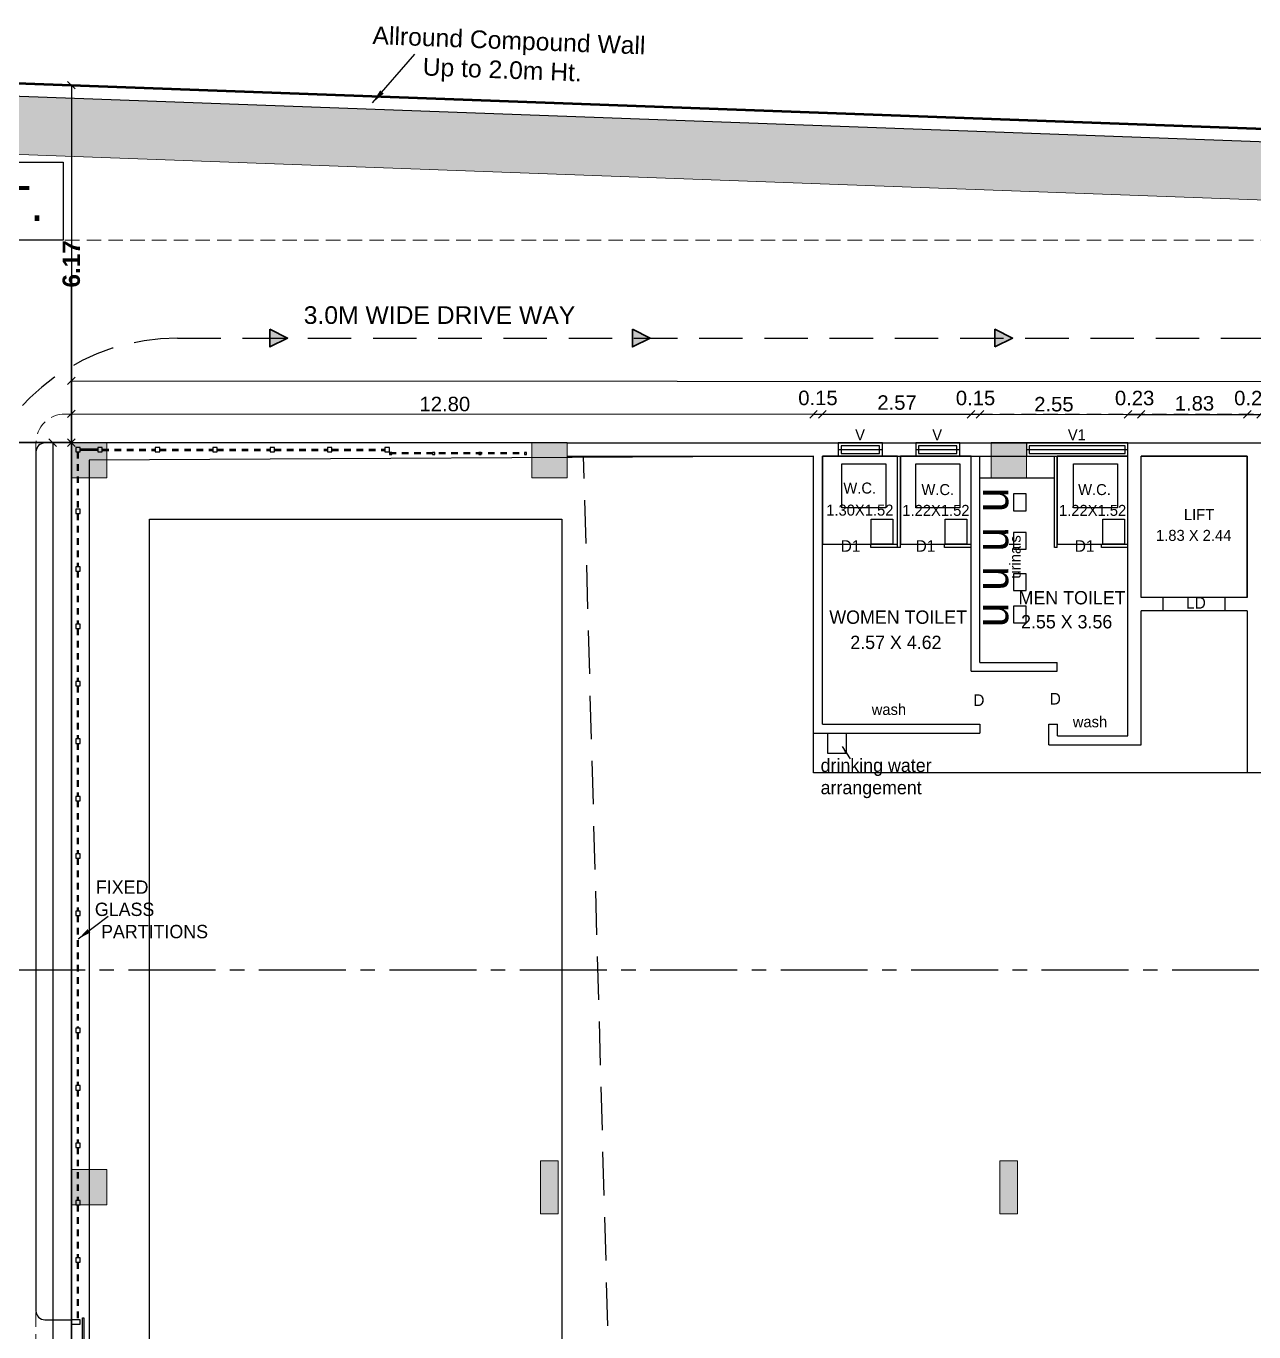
# Model space of a CAD drawing. Header units: metres. Extents: x 71870 to 71989, y 12512 to 13085.
# Drawn here: x 71909.09 to 71930.27, y 12976.92 to 12999.45 of the extents above; entities that cross this region are included whole.
import ezdxf

# ---------------------------------------------------------------- set-up
doc = ezdxf.new("R2010")
doc.units = ezdxf.units.M
doc.header["$MEASUREMENT"] = 0
for name, pattern in [('1', [0]), ('CENTER2', [1.125, 0.75, -0.125, 0.125, -0.125]), ('Dim Line', [0.375, 0.25, -0.125]), ('HIDDEN2', [0.1875, 0.125, -0.0625])]:
    doc.linetypes.add(name, pattern=pattern)
doc.layers.get('Defpoints').update_dxf_attribs({"color": 6, "lineweight": 0})
for name, color, linetype, lineweight in [('02_FB_WALL', 7, 'Continuous', 30), ('BLK_1_FLR_0_DRINKING_WATER', 7, 'Continuous', 0), ('COL', 1, 'Continuous', 18)]:
    doc.layers.add(name, color=color, linetype=linetype, lineweight=lineweight)
for name, color, linetype in [('AS_AT_SITE', 6, '1'), ('BLK_1_FLR_0_LIFT_1', 30, 'Continuous'), ('BLK_1_FLR_0_ROOM_1', 2, 'Continuous'), ('BLK_1_FLR_0_ROOM_1_LIGHT_VENTILATION_1', 2, 'Continuous'), ('BLK_1_FLR_0_URINAL', 235, 'Continuous'), ('BLK_1_FLR_0_WASH', 55, 'Continuous'), ('BLK_1_FLR_0_WATER_CLOSET', 1, 'Continuous'), ('BLK_1_LVL_0_BLDG_FOOT_PRINT', 1, 'Continuous'), ('BLK_1_LVL_0_FRONT_SETBACK', 2, 'Continuous'), ('BLK_1_LVL_0_SIDE_SETBACK1', 171, 'Continuous'), ('FMB_OR_PLR', 70, '1'), ('PLOT_BOUNDARY', 70, 'Continuous'), ('SEPTIC_TANK_1', 146, 'Continuous'), ('SUPER_IMPOSED', 5, '1'), ('TOILET_VENTILATION', 6, 'Continuous')]:
    doc.layers.add(name, color=color, linetype=linetype)
doc.layers.add('BLK_1_FLR_0_BLT_UP_AREA', color=52, linetype='Continuous', plot=False)
doc.styles.add('century Gothic', font='arial.ttf')
doc.styles.add('SA', font='arial.ttf')
doc.styles.add('TITLE', font='GOTHIC.TTF')
doc.dimstyles.new('STAND', dxfattribs={"dimtxt": 0.25, "dimasz": 0.13, "dimexe": 0, "dimexo": 0, "dimgap": 0, "dimtad": 0, "dimzin": 0, "dimdsep": 46, "dimtxsty": 'century Gothic', "dimblk": 'OBLIQUE', "dimcen": 0.15, "dimse1": 1, "dimse2": 1, "dimclrd": 5, "dimclre": 7, "dimclrt": 5, "dimazin": 0, "dimtfac": 1, "dimtofl": 0, "dimtmove": 0, "dimatfit": 3, "dimfxl": 0, "dimtolj": 1, "dimtzin": 0, "dimlwd": -1, "dimlwe": -1, "dimarcsym": 0})

# ---------------------------------------------------------------- blocks, each defined once
blk = doc.blocks.new('arrowww')
at = {"layer": '02_FB_WALL'}
h = blk.add_hatch(color=252, dxfattribs=at)
h.dxf.hatch_style = 1
h.paths.add_polyline_path([(156792.64, 14158.61), (156780.64, 14164.61), (156792.64, 14170.61)])
at = {"layer": '02_FB_WALL', "color": 252}
blk.add_lwpolyline([(156792.64, 14158.61), (156780.64, 14164.61), (156792.64, 14170.61)], close=True, dxfattribs=at)
blk = doc.blocks.new('*U3')
at = {"layer": 'COL'}
h = blk.add_hatch(color=8, dxfattribs=at)
h.dxf.hatch_style = 1
h.paths.add_polyline_path([(2704.94, 761), (2704.94, 737), (2680.94, 737), (2680.94, 761)])
at = {"layer": 'COL', "ltscale": 0.02}
blk.add_lwpolyline([(2704.94, 761), (2704.94, 737), (2680.94, 737), (2680.94, 761)], close=True, dxfattribs=at)
blk = doc.blocks.new('A$C493907E4')
at = {"layer": 'COL'}
h = blk.add_hatch(color=8, dxfattribs=at)
h.dxf.hatch_style = 1
h.paths.add_polyline_path([(12, 36), (12, 0), (0, 0), (0, 36)])
at = {"layer": 'COL', "ltscale": 0.02}
blk.add_lwpolyline([(12, 36), (12, 0), (0, 0), (0, 36)], close=True, dxfattribs=at)
blk = doc.blocks.new('_Oblique')
at = {"color": 0, "linetype": 'ByBlock', "lineweight": -2}
blk.add_line((-0.5, -0.5), (0.5, 0.5), dxfattribs=at)
blk = doc.blocks.new('*D22')
at = {"color": 5}
for p, q in [((71909.874, 12998.434), (71909.874, 12995.74)), ((71909.874, 12992.266), (71909.874, 12994.96))]:
    blk.add_line(p, q, dxfattribs=at)
at = {"layer": 'Defpoints', "color": 0, "lineweight": 25}
for p in [(71909.874, 12998.434), (71909.874, 12998.434), (71909.874, 12992.266)]:
    blk.add_point(p, dxfattribs=at)
at = {"color": 5, "xscale": 0.13, "yscale": 0.13, "zscale": 0.13}
for p, rotation in [((71909.874, 12998.434), 90), ((71909.874, 12992.266), 270)]:
    blk.add_blockref('_Oblique', p, dxfattribs=dict(at, rotation=rotation))
at = {"color": 5, "insert": (71909.874, 12995.35), "char_height": 0.3, "attachment_point": 5, "rotation": 90, "style": 'century Gothic'}
blk.add_mtext('\\A1;{\\fArial|b1|i0|c0|p34;6.17}', dxfattribs=at)
blk = doc.blocks.new('*D23')
at = {"color": 5}
for p, q in [((71900.384, 12992.266), (71904.199, 12992.266)), ((71909.874, 12992.266), (71904.982, 12992.266))]:
    blk.add_line(p, q, dxfattribs=at)
at = {"layer": 'Defpoints', "color": 0, "lineweight": 25}
for p in [(71900.384, 12992.266), (71900.384, 12992.266), (71909.874, 12992.266)]:
    blk.add_point(p, dxfattribs=at)
at = {"color": 5, "xscale": 0.13, "yscale": 0.13, "zscale": 0.13, "rotation": 180}
blk.add_blockref('_Oblique', (71900.384, 12992.266), dxfattribs=at)
at = {"color": 5, "xscale": 0.13, "yscale": 0.13, "zscale": 0.13}
blk.add_blockref('_Oblique', (71909.874, 12992.266), dxfattribs=at)
at = {"color": 5, "insert": (71904.591, 12992.266), "char_height": 0.3, "attachment_point": 5, "style": 'century Gothic'}
blk.add_mtext('\\A1;{\\fArial|b1|i0|c0|p34;9.49}', dxfattribs=at)
blk = doc.blocks.new('*D25')
at = {"color": 5}
blk.add_line((71909.874, 12992.762), (71922.675, 12992.756), dxfattribs=at)
at = {"layer": 'Defpoints', "color": 0, "lineweight": 25}
for p in [(71922.675, 12992.756), (71909.874, 12992.266), (71922.675, 12992.26)]:
    blk.add_point(p, dxfattribs=at)
at = {"color": 5, "xscale": 0.13, "yscale": 0.13, "zscale": 0.13}
for p, rotation in [((71909.874, 12992.762), 179.9730764399651), ((71922.675, 12992.756), 359.9730764399652)]:
    blk.add_blockref('_Oblique', p, dxfattribs=dict(at, rotation=rotation))
at = {"color": 5, "insert": (71916.316, 12992.931), "char_height": 0.25, "attachment_point": 5, "rotation": 359.9731, "style": 'century Gothic'}
blk.add_mtext('\\A1;12.80', dxfattribs=at)
blk = doc.blocks.new('*D26')
at = {"color": 5}
blk.add_line((71922.675, 12992.756), (71922.828, 12992.756), dxfattribs=at)
at = {"layer": 'Defpoints', "color": 0, "lineweight": 25}
for p in [(71922.828, 12992.756), (71922.675, 12992.26), (71922.828, 12992.031)]:
    blk.add_point(p, dxfattribs=at)
at = {"color": 5, "xscale": 0.13, "yscale": 0.13, "zscale": 0.13}
for p, rotation in [((71922.675, 12992.756), 179.9730764399651), ((71922.828, 12992.756), 359.9730764399652)]:
    blk.add_blockref('_Oblique', p, dxfattribs=dict(at, rotation=rotation))
at = {"color": 5, "insert": (71922.752, 12993.036), "char_height": 0.25, "attachment_point": 5, "rotation": 359.9731, "style": 'century Gothic'}
blk.add_mtext('\\A1;0.15', dxfattribs=at)
blk = doc.blocks.new('*D27')
at = {"color": 5}
blk.add_line((71922.828, 12992.756), (71925.393, 12992.755), dxfattribs=at)
at = {"layer": 'Defpoints', "color": 0, "lineweight": 25}
for p in [(71925.393, 12992.755), (71922.828, 12992.031), (71925.393, 12992.031)]:
    blk.add_point(p, dxfattribs=at)
at = {"color": 5, "xscale": 0.13, "yscale": 0.13, "zscale": 0.13}
for p, rotation in [((71922.828, 12992.756), 179.9730764399651), ((71925.393, 12992.755), 359.9730764399652)]:
    blk.add_blockref('_Oblique', p, dxfattribs=dict(at, rotation=rotation))
at = {"color": 5, "insert": (71924.116, 12992.956), "char_height": 0.25, "attachment_point": 5, "rotation": 359.9731, "style": 'century Gothic'}
blk.add_mtext('\\A1;2.57', dxfattribs=at)
blk = doc.blocks.new('*D28')
at = {"color": 5}
blk.add_line((71925.393, 12992.755), (71925.546, 12992.755), dxfattribs=at)
at = {"layer": 'Defpoints', "color": 0, "lineweight": 25}
for p in [(71925.546, 12992.755), (71925.393, 12992.031), (71925.545, 12992.031)]:
    blk.add_point(p, dxfattribs=at)
at = {"color": 5, "xscale": 0.13, "yscale": 0.13, "zscale": 0.13}
for p, rotation in [((71925.393, 12992.755), 179.9730764399651), ((71925.546, 12992.755), 359.9730764399652)]:
    blk.add_blockref('_Oblique', p, dxfattribs=dict(at, rotation=rotation))
at = {"color": 5, "insert": (71925.47, 12993.035), "char_height": 0.25, "attachment_point": 5, "rotation": 359.9731, "style": 'century Gothic'}
blk.add_mtext('\\A1;0.15', dxfattribs=at)
blk = doc.blocks.new('*D29')
at = {"color": 5}
blk.add_line((71925.546, 12992.755), (71928.1, 12992.754), dxfattribs=at)
at = {"layer": 'Defpoints', "color": 0, "lineweight": 25}
for p in [(71928.1, 12992.754), (71925.545, 12992.031), (71928.099, 12992.031)]:
    blk.add_point(p, dxfattribs=at)
at = {"color": 5, "xscale": 0.13, "yscale": 0.13, "zscale": 0.13}
for p, rotation in [((71925.546, 12992.755), 179.9730764399651), ((71928.1, 12992.754), 359.9730764399652)]:
    blk.add_blockref('_Oblique', p, dxfattribs=dict(at, rotation=rotation))
at = {"color": 5, "insert": (71926.822, 12992.928), "char_height": 0.25, "attachment_point": 5, "rotation": 359.9731, "style": 'century Gothic'}
blk.add_mtext('\\A1;2.55', dxfattribs=at)
blk = doc.blocks.new('*D30')
at = {"color": 5}
blk.add_line((71928.1, 12992.754), (71928.328, 12992.754), dxfattribs=at)
at = {"layer": 'Defpoints', "color": 0, "lineweight": 25}
for p in [(71928.328, 12992.754), (71928.099, 12992.031), (71928.328, 12992.031)]:
    blk.add_point(p, dxfattribs=at)
at = {"color": 5, "xscale": 0.13, "yscale": 0.13, "zscale": 0.13}
for p, rotation in [((71928.1, 12992.754), 179.9730764399651), ((71928.328, 12992.754), 359.9730764399652)]:
    blk.add_blockref('_Oblique', p, dxfattribs=dict(at, rotation=rotation))
at = {"color": 5, "insert": (71928.214, 12993.034), "char_height": 0.25, "attachment_point": 5, "rotation": 359.9731, "style": 'century Gothic'}
blk.add_mtext('\\A1;0.23', dxfattribs=at)
blk = doc.blocks.new('*D31')
at = {"color": 5}
blk.add_line((71928.328, 12992.754), (71930.157, 12992.753), dxfattribs=at)
at = {"layer": 'Defpoints', "color": 0, "lineweight": 25}
for p in [(71930.157, 12992.753), (71928.328, 12992.031), (71930.157, 12992.031)]:
    blk.add_point(p, dxfattribs=at)
at = {"color": 5, "xscale": 0.13, "yscale": 0.13, "zscale": 0.13}
for p, rotation in [((71928.328, 12992.754), 179.9730764399651), ((71930.157, 12992.753), 359.9730764399652)]:
    blk.add_blockref('_Oblique', p, dxfattribs=dict(at, rotation=rotation))
at = {"color": 5, "insert": (71929.246, 12992.943), "char_height": 0.25, "attachment_point": 5, "rotation": 359.9731, "style": 'century Gothic'}
blk.add_mtext('\\A1;1.83', dxfattribs=at)
blk = doc.blocks.new('*D32')
at = {"color": 5}
blk.add_line((71930.157, 12992.753), (71930.386, 12992.753), dxfattribs=at)
at = {"layer": 'Defpoints', "color": 0, "lineweight": 25}
for p in [(71930.386, 12992.753), (71930.157, 12992.031), (71930.385, 12992.031)]:
    blk.add_point(p, dxfattribs=at)
at = {"color": 5, "xscale": 0.13, "yscale": 0.13, "zscale": 0.13}
for p, rotation in [((71930.157, 12992.753), 179.9730764399651), ((71930.386, 12992.753), 359.9730764399652)]:
    blk.add_blockref('_Oblique', p, dxfattribs=dict(at, rotation=rotation))
at = {"color": 5, "insert": (71930.271, 12993.033), "char_height": 0.25, "attachment_point": 5, "rotation": 359.9731, "style": 'century Gothic'}
blk.add_mtext('\\A1;0.23', dxfattribs=at)
blk = doc.blocks.new('*D38')
at = {"color": 5}
for p, q in [((71909.874, 12993.333), (71935.347, 12993.321)), ((71961.664, 12993.309), (71936.191, 12993.321))]:
    blk.add_line(p, q, dxfattribs=at)
at = {"layer": 'Defpoints', "color": 0, "lineweight": 25}
for p in [(71909.874, 12993.333), (71909.874, 12992.266), (71961.664, 12992.26)]:
    blk.add_point(p, dxfattribs=at)
at = {"color": 5, "xscale": 0.13, "yscale": 0.13, "zscale": 0.13}
for p, rotation in [((71909.874, 12993.333), 179.9730764399651), ((71961.664, 12993.309), 359.9730764399652)]:
    blk.add_blockref('_Oblique', p, dxfattribs=dict(at, rotation=rotation))
at = {"color": 5, "insert": (71935.769, 12993.321), "char_height": 0.25, "attachment_point": 5, "rotation": 359.9731, "style": 'century Gothic'}
blk.add_mtext('\\A1;51.79', dxfattribs=at)
blk = doc.blocks.new('*D53')
at = {"color": 5}
for p, q in [((71909.553, 12992.266), (71909.553, 12975.921)), ((71909.553, 12958.732), (71909.553, 12975.077))]:
    blk.add_line(p, q, dxfattribs=at)
at = {"layer": 'Defpoints', "color": 0, "lineweight": 25}
for p in [(71909.553, 12992.266), (71909.874, 12992.266), (71909.874, 12958.732)]:
    blk.add_point(p, dxfattribs=at)
at = {"color": 5, "xscale": 0.13, "yscale": 0.13, "zscale": 0.13}
for p, rotation in [((71909.553, 12992.266), 90), ((71909.553, 12958.732), 270)]:
    blk.add_blockref('_Oblique', p, dxfattribs=dict(at, rotation=rotation))
at = {"color": 5, "insert": (71909.553, 12975.499), "char_height": 0.25, "attachment_point": 5, "rotation": 90, "style": 'century Gothic'}
blk.add_mtext('\\A1;33.53', dxfattribs=at)

msp = doc.modelspace()

# ---------------------------------------------------------------- hatches: boundary and pattern name
at = {"lineweight": 9}
h = msp.add_hatch(dxfattribs=at)
h.set_pattern_fill('GRAVEL', color=8)
h.set_pattern_definition([(228.01279, (71939.25207, 12977.764975), (-8, -9), [0.134536, -13.319088]), (184.96974, (71939.16207, 12977.664975), (12, 1), [0.230868, -22.855925]), (132.51045, (71938.93207, 12977.644975), (10, -11), [0.162788, -16.116033]), (267.27369, (71938.54207, 12977.394975), (1, 20), [0.210238, -20.813558]), (292.83365, (71938.53207, 12977.184975), (-5, 12), [0.206155, -20.409373]), (357.27369, (71938.61207, 12976.994975), (-20, 1), [0.210238, -20.813558]), (37.69424, (71938.82207, 12976.984975), (-13, -10), [0.278029, -27.524849]), (72.25533, (71939.04207, 12977.154975), (7, 22), [0.262488, -25.986321]), (121.42957, (71939.12207, 12977.404975), (-8, 13), [0.21095, -20.884073]), (175.23636, (71939.01207, 12977.584975), (11, -1), [0.240832, -11.800763]), (222.39744, (71938.77207, 12977.604975), (-12, -11), [0.311448, -30.833375]), (138.81407, (71939.53207, 12977.38498), (-7, 6), [0.106301, -10.523845]), (171.46923, (71939.45207, 12977.454975), (13, -2), [0.202237, -20.021511]), (225, (71939.2521, 12977.485), (-1e-16, -1), [0.14142, -1.272793]), (203.1986, (71939.18207, 12977.60498), (5, 2), [0.076158, -7.539615]), (291.8014, (71939.11207, 12977.57498), (-1, 3), [0.107703, -5.277462]), (30.96376, (71939.15207, 12977.47498), (3, 2), [0.17493, -5.656023]), (161.56505, (71939.30207, 12977.56498), (2, -1), [0.12649, -3.035787]), (16.38954, (71938.53207, 12977.574975), (10, 3), [0.1772, -17.542845]), (70.34618, (71938.70207, 12977.624975), (-4, -11), [0.148661, -14.717408]), (293.1986, (71939.30207, 12977.76498), (-2, 5), [0.152315, -7.463458]), (343.61046, (71939.36207, 12977.624975), (-10, 3), [0.1772, -17.542845]), (339.44395, (71938.53207, 12976.95498), (-5, 2), [0.17088, -8.373124]), (294.77514, (71938.69207, 12976.894975), (-5, 11), [0.143178, -14.174643]), (66.8014, (71939.31207, 12976.76498), (2, 5), [0.152315, -7.463458]), (17.35402, (71939.37207, 12976.904975), (-13, -4), [0.167631, -16.595424]), (69.44395, (71938.82207, 12976.76498), (-2, -5), [0.08544, -8.458564]), (101.30993, (71939.25207, 12976.76498), (-1, 4), [0.05099, -5.04803]), (165.96376, (71939.24207, 12976.81498), (3, -1), [0.206155, -3.91695]), (186.009, (71939.04207, 12976.864975), (10, 1), [0.19105, -18.913923]), (303.6901, (71939.15207, 12977.38498), (-1, 2), [0.144222, -3.46133]), (353.15723, (71939.23207, 12977.264975), (17, -2), [0.251794, -24.927563]), (60.9454, (71939.48207, 12977.23498), (-4, -7), [0.102956, -10.192674]), (90, (71939.5321, 12977.325), (-1, 1), [0.06, -0.94]), (120.25644, (71939.02207, 12976.894975), (4, -7), [0.138924, -13.75352]), (48.01279, (71938.95207, 12977.014975), (8, 9), [0.269072, -13.184552]), (0, (71939.1321, 12977.215), (1, 1), [0.26, -0.74]), (325.30485, (71939.39207, 12977.214975), (10, -7), [0.158114, -15.653274]), (254.0546, (71939.52207, 12977.12498), (-1, -4), [0.145602, -7.134508]), (207.64598, (71939.48207, 12976.984975), (-19, -10), [0.237065, -23.469474]), (175.42608, (71939.27207, 12976.874975), (-13, 1), [0.250799, -24.829073])])
h.paths.add_polyline_path([(71906.15278, 12998.34133), (71906.00996, 12995.82471), (71907.01152, 12995.82388), (71907.09564, 12997.30615), (71975.21007, 12994.81306), (71973.03508, 12956.18862), (71955.64352, 12956.18862), (71955.64352, 12955.18862), (71973.98035, 12955.18862), (71976.26582, 12995.77509)])
h.paths.add_polyline_path([(71927.77741, 12955.27559), (71927.77741, 12956.08033), (71927.26224, 12956.08033), (71927.26224, 12955.27559)], flags=24)
h.paths.add_polyline_path([(71928.66514, 12955.42152), (71932.92147, 12955.42152), (71932.92147, 12955.86795), (71928.66513, 12955.86795)], flags=24)

# ---------------------------------------------------------------- linework, layer by layer
at = {"color": 32, "linetype": 'Dim Line', "lineweight": 9}
for p, q in [((71906.76404, 12995.75992), (71953.29164, 12995.75992)), ((71909.76404, 12992.75992), (71950.29164, 12992.75992)), ((71909.26404, 12992.25992), (71909.26404, 12958.73195))]:
    msp.add_line(p, q, dxfattribs=at)
at = {"linetype": 'Dim Line', "ltscale": 3}
for p, q in [((71911.70244, 12994.06966), (71949.82002, 12994.06966)), ((71919.62724, 12959.03676), (71918.71072, 12992.03132))]:
    msp.add_line(p, q, dxfattribs=at)
at = {"ltscale": 100}
for p, q in [((71909.26404, 12992.10752), (71909.26404, 12977.28662)), ((71909.87364, 12992.25992), (71909.87364, 12958.73195)), ((71929.77788, 12989.36427), (71928.70679, 12989.36427)), ((71909.41644, 12977.13422), (71909.87364, 12977.13422))]:
    msp.add_line(p, q, dxfattribs=at)
for p, q in [((71909.87364, 12992.25992), (71909.41644, 12992.25992)), ((71917.81602, 12992.25992), (71909.87364, 12992.25992)), ((71910.33084, 12992.15197), (71910.02604, 12992.15197)), ((71910.33084, 12992.13292), (71910.02604, 12992.13292)), ((71918.42562, 12992.25992), (71950.15804, 12992.2599)), ((71918.42562, 12992.03132), (71922.67524, 12992.03132)), ((71922.67524, 12987.25611), (71922.67524, 12992.03132)), ((71922.82764, 12992.03132), (71928.09934, 12992.03127)), ((71922.82764, 12987.40851), (71922.82764, 12992.03132)), ((71924.12304, 12990.45653), (71924.12304, 12992.03132)), ((71924.17384, 12990.45653), (71924.17384, 12992.03132)), ((71925.39304, 12988.32289), (71925.39304, 12992.03132)), ((71925.54544, 12988.47529), (71925.54544, 12992.03132)), ((71926.82934, 12990.45648), (71926.82934, 12992.03127)), ((71926.88014, 12990.45648), (71926.88014, 12992.03127)), ((71928.09934, 12987.2053), (71928.09934, 12992.03127)), ((71928.32794, 12989.59287), (71928.32794, 12992.03127)), ((71930.15675, 12992.03127), (71928.32794, 12992.03127)), ((71930.15675, 12989.59287), (71930.15675, 12992.03127)), ((71925.54544, 12991.65633), (71926.82934, 12991.65633)), ((71924.12304, 12990.50733), (71923.66584, 12990.50733)), ((71923.66584, 12990.45653), (71923.66584, 12990.50733)), ((71925.39304, 12990.50733), (71924.93584, 12990.50733)), ((71924.93584, 12990.45653), (71924.93584, 12990.50733)), ((71928.09934, 12990.50728), (71927.64214, 12990.50728)), ((71927.64214, 12990.45648), (71927.64214, 12990.50728)), ((71924.12304, 12990.45653), (71923.66584, 12990.45653)), ((71924.17384, 12990.45653), (71924.12304, 12990.45653)), ((71925.39304, 12990.45653), (71924.93584, 12990.45653)), ((71926.88014, 12990.45648), (71926.82934, 12990.45648)), ((71928.09934, 12990.45648), (71927.64214, 12990.45648)), ((71930.15674, 12990.20244), (71930.15674, 12989.59287)), ((71928.70679, 12989.59287), (71928.32794, 12989.59287)), ((71928.70679, 12989.36427), (71928.70679, 12989.59287)), ((71930.15675, 12989.59287), (71929.77788, 12989.59287)), ((71929.77788, 12989.36427), (71929.77788, 12989.59287)), ((71928.32794, 12987.0529), (71928.32794, 12989.36427)), ((71930.15675, 12989.36427), (71928.32794, 12989.36427)), ((71928.70679, 12989.36427), (71928.32794, 12989.36427)), ((71928.55227, 12989.36426), (71928.55225, 12989.36426)), ((71928.55227, 12989.36427), (71928.55227, 12989.36426)), ((71930.15675, 12989.36427), (71929.77788, 12989.36427)), ((71930.15674, 12989.36427), (71930.15676, 12986.56929)), ((71925.54544, 12988.47529), (71926.88015, 12988.47528)), ((71926.88016, 12988.32288), (71926.88015, 12988.47528)), ((71925.39304, 12988.32289), (71926.88016, 12988.32288)), ((71925.49874, 12988.32291), (71925.65114, 12988.32291)), ((71922.82764, 12987.40851), (71925.54544, 12987.40851)), ((71926.73206, 12987.40846), (71926.88446, 12987.40846)), ((71926.73206, 12987.0529), (71926.73206, 12987.40846)), ((71926.88446, 12987.2053), (71926.88446, 12987.40846)), ((71922.67524, 12987.25611), (71925.54544, 12987.25611)), ((71926.88446, 12987.2053), (71928.09934, 12987.2053)), ((71926.73206, 12987.0529), (71928.32794, 12987.0529)), ((71930.38536, 12986.56929), (71930.15676, 12986.56929))]:
    msp.add_line(p, q)
at = {"linetype": 'HIDDEN2', "ltscale": 0.9}
for p, q in [((71909.97524, 12992.10752), (71909.97524, 12991.11692)), ((71909.99429, 12992.10752), (71909.99429, 12991.11692)), ((71910.40717, 12992.15197), (71911.32157, 12992.15197)), ((71910.40717, 12992.13292), (71911.32157, 12992.13292)), ((71911.39777, 12992.15197), (71912.31217, 12992.15197)), ((71911.39777, 12992.13292), (71912.31217, 12992.13292)), ((71912.38837, 12992.15197), (71913.30277, 12992.15197)), ((71912.38837, 12992.13292), (71913.30277, 12992.13292)), ((71913.37897, 12992.15197), (71914.29337, 12992.15197)), ((71913.37897, 12992.13292), (71914.29337, 12992.13292)), ((71914.36957, 12992.15197), (71915.28397, 12992.15197)), ((71914.36957, 12992.13292), (71915.28397, 12992.13292)), ((71915.36282, 12992.09541), (71917.68485, 12992.09541)), ((71915.36282, 12992.07636), (71917.68485, 12992.07636)), ((71909.97524, 12991.04072), (71909.97524, 12990.12632)), ((71909.99429, 12991.04072), (71909.99429, 12990.12632)), ((71909.97524, 12990.05012), (71909.97524, 12989.13572)), ((71909.99429, 12990.05012), (71909.99429, 12989.13572)), ((71909.97524, 12989.05952), (71909.97524, 12988.14512)), ((71909.99429, 12989.05952), (71909.99429, 12988.14512)), ((71909.97524, 12988.06892), (71909.97524, 12987.15452)), ((71909.99429, 12988.06892), (71909.99429, 12987.15452)), ((71909.97524, 12987.07832), (71909.97524, 12986.16392)), ((71909.99429, 12987.07832), (71909.99429, 12986.16392)), ((71909.97524, 12986.08772), (71909.97524, 12985.17332)), ((71909.99429, 12986.08772), (71909.99429, 12985.17332)), ((71909.97524, 12985.09712), (71909.97524, 12984.18272)), ((71909.99429, 12985.09712), (71909.99429, 12984.18272)), ((71909.97524, 12984.10652), (71909.97524, 12982.16342)), ((71909.99429, 12984.10652), (71909.99429, 12982.16342)), ((71909.97524, 12982.08722), (71909.97524, 12981.17282)), ((71909.99429, 12982.08722), (71909.99429, 12981.17282)), ((71909.97524, 12981.09662), (71909.97524, 12980.18222)), ((71909.99429, 12981.09662), (71909.99429, 12980.18222)), ((71909.97524, 12980.10602), (71909.97524, 12979.19162)), ((71909.99429, 12980.10602), (71909.99429, 12979.19162)), ((71909.97524, 12979.11542), (71909.97524, 12978.20102)), ((71909.99429, 12979.11542), (71909.99429, 12978.20102)), ((71909.97524, 12978.12482), (71909.97524, 12977.13422)), ((71909.99429, 12978.12482), (71909.99429, 12977.13422))]:
    msp.add_line(p, q, dxfattribs=at)
at = {"color": 10, "lineweight": 50}
msp.add_lwpolyline([(71905.79397, 12996.05349), (71905.93724, 12998.57797), (71976.50717, 12995.99501)], dxfattribs=at)
at = {"linetype": 'Continuous', "ltscale": 2}
msp.add_lwpolyline([(71955.64352, 12955.18862), (71973.98035, 12955.18862), (71976.26582, 12995.77509), (71906.15278, 12998.34133), (71906.00996, 12995.82471), (71905.79435, 12995.82489), (71900.47901, 12995.80298), (71900.65985, 12991.02599)], dxfattribs=at)
at = {"color": 8, "lineweight": 9}
msp.add_lwpolyline([(71906.00996, 12995.82471), (71906.15278, 12998.34133), (71976.26582, 12995.77509), (71973.98035, 12955.18862), (71955.64352, 12955.18862), (71955.64352, 12956.18862), (71973.03508, 12956.18862), (71975.21007, 12994.81306), (71907.09564, 12997.30615), (71907.01152, 12995.82388)], close=True, dxfattribs=at)
msp.add_lwpolyline([(71955.64352, 12956.18862), (71973.03508, 12956.18862), (71975.21007, 12994.81306), (71907.09564, 12997.30615), (71907.01152, 12995.82388)], dxfattribs=at)
for points in [[(71909.94984, 12992.10752), (71910.02604, 12992.10752), (71910.02604, 12992.18372), (71909.94984, 12992.18372)], [(71910.33097, 12992.10752), (71910.40717, 12992.10752), (71910.40717, 12992.18372), (71910.33097, 12992.18372)], [(71911.39777, 12992.10752), (71911.39777, 12992.18372), (71911.32157, 12992.18372), (71911.32157, 12992.10752)], [(71912.38837, 12992.10752), (71912.38837, 12992.18372), (71912.31217, 12992.18372), (71912.31217, 12992.10752)], [(71913.37897, 12992.10752), (71913.37897, 12992.18372), (71913.30277, 12992.18372), (71913.30277, 12992.10752)], [(71914.36957, 12992.10752), (71914.36957, 12992.18372), (71914.29337, 12992.18372), (71914.29337, 12992.10752)], [(71915.36017, 12992.10752), (71915.36017, 12992.18372), (71915.28397, 12992.18372), (71915.28397, 12992.10752)], [(71915.40092, 12992.06336), (71915.40092, 12992.09541), (71915.36282, 12992.09541), (71915.36282, 12992.06336)], [(71916.14068, 12992.06336), (71916.14068, 12992.09541), (71916.10258, 12992.09541), (71916.10258, 12992.06336)], [(71916.9431, 12992.06336), (71916.9431, 12992.09541), (71916.905, 12992.09541), (71916.905, 12992.06336)], [(71917.72601, 12992.06336), (71917.72601, 12992.09541), (71917.68791, 12992.09541), (71917.68791, 12992.06336)], [(71909.94984, 12991.04072), (71910.02604, 12991.04072), (71910.02604, 12991.11692), (71909.94984, 12991.11692)], [(71909.94984, 12990.05012), (71910.02604, 12990.05012), (71910.02604, 12990.12632), (71909.94984, 12990.12632)], [(71909.94984, 12989.05952), (71910.02604, 12989.05952), (71910.02604, 12989.13572), (71909.94984, 12989.13572)], [(71909.94984, 12988.06892), (71910.02604, 12988.06892), (71910.02604, 12988.14512), (71909.94984, 12988.14512)], [(71909.94984, 12987.07832), (71910.02604, 12987.07832), (71910.02604, 12987.15452), (71909.94984, 12987.15452)], [(71922.92014, 12987.25611), (71923.23708, 12987.25611), (71923.23708, 12986.90245), (71922.92014, 12986.90245)], [(71909.94984, 12986.08772), (71910.02604, 12986.08772), (71910.02604, 12986.16392), (71909.94984, 12986.16392)], [(71909.94984, 12985.09712), (71910.02604, 12985.09712), (71910.02604, 12985.17332), (71909.94984, 12985.17332)], [(71909.94984, 12984.10652), (71910.02604, 12984.10652), (71910.02604, 12984.18272), (71909.94984, 12984.18272)], [(71909.94984, 12982.08722), (71910.02604, 12982.08722), (71910.02604, 12982.16342), (71909.94984, 12982.16342)], [(71909.94984, 12981.09662), (71910.02604, 12981.09662), (71910.02604, 12981.17282), (71909.94984, 12981.17282)], [(71909.94984, 12980.10602), (71910.02604, 12980.10602), (71910.02604, 12980.18222), (71909.94984, 12980.18222)], [(71909.94984, 12979.11542), (71910.02604, 12979.11542), (71910.02604, 12979.19162), (71909.94984, 12979.19162)], [(71909.94984, 12978.12482), (71910.02604, 12978.12482), (71910.02604, 12978.20102), (71909.94984, 12978.20102)], [(71909.87364, 12977.05802), (71910.02604, 12977.05802), (71910.02604, 12977.13422), (71909.87364, 12977.13422)]]:
    msp.add_lwpolyline(points, close=True)
at = {"color": 6}
for points in [[(71923.8648, 12992.03131), (71923.8648, 12992.25992), (71923.1028, 12992.25992), (71923.1028, 12992.03132)], [(71923.8148, 12992.08131), (71923.8148, 12992.20992), (71923.1528, 12992.20992), (71923.1528, 12992.08132)], [(71925.19985, 12992.0313), (71925.19985, 12992.25991), (71924.43785, 12992.25991), (71924.43785, 12992.0313)], [(71925.14985, 12992.0813), (71925.14985, 12992.20991), (71924.48785, 12992.20991), (71924.48785, 12992.0813)], [(71928.09934, 12992.03126), (71928.09934, 12992.25987), (71926.34678, 12992.25989), (71926.34678, 12992.03129)], [(71928.04934, 12992.08126), (71928.04934, 12992.20987), (71926.39678, 12992.20989), (71926.39678, 12992.08129)]]:
    msp.add_lwpolyline(points, close=True, dxfattribs=at)
for points in [[(71923.1028, 12992.14562), (71923.8648, 12992.14562)], [(71924.43785, 12992.14561), (71925.19985, 12992.1456)], [(71926.34678, 12992.14559), (71928.09934, 12992.14557)]]:
    msp.add_lwpolyline(points, dxfattribs=at)
msp.add_lwpolyline([(71925.54544, 12987.40851), (71925.54544, 12987.25611)])
at = {"color": 1, "linetype": 'CENTER2', "lineweight": 25, "ltscale": 2}
msp.add_lwpolyline([(71908.60942, 12983.17063), (71972.56641, 12983.17063)], dxfattribs=at)
at = {"ltscale": 100}
msp.add_lwpolyline([(71910.09157, 12975.54333), (71910.06509, 12975.54333), (71910.06509, 12977.1661), (71910.09157, 12977.1661)], close=True, dxfattribs=at)
at = {"linetype": 'Dim Line', "ltscale": 3}
msp.add_arc((71911.70244, 12990.41206), 3.6576, 90, 160.730669, dxfattribs=at)
at = {"color": 32, "linetype": 'Dim Line', "lineweight": 9}
msp.add_arc((71909.76404, 12992.25992), 0.5, 90, 180, dxfattribs=at)
msp.add_arc((71909.41644, 12992.10752), 0.1524, 90, 180)
at = {"ltscale": 100}
msp.add_arc((71909.41644, 12977.28662), 0.1524, 180, 270, dxfattribs=at)
at = {"layer": '02_FB_WALL', "lineweight": 25}
msp.add_lwpolyline([(71907.27282, 12997.10659), (71909.73334, 12997.10659), (71909.73334, 12995.75992), (71907.27282, 12995.75992)], close=True, dxfattribs=at)
at = {"layer": 'AS_AT_SITE', "lineweight": 25}
msp.add_lwpolyline([(71905.79397, 12996.05349), (71900.24163, 12996.0306), (71901.79644, 12954.96002), (71974.19644, 12954.96002), (71976.50717, 12995.99501), (71976.50717, 12995.99501), (71905.93724, 12998.57797), (71905.79397, 12996.05349)], dxfattribs=at)
at = {"layer": 'BLK_1_FLR_0_BLT_UP_AREA', "color": 52, "lineweight": 25}
msp.add_lwpolyline([(71909.87364, 12992.26593), (71961.66366, 12992.25992), (71968.44544, 12992.25991, -0.41421279), (71971.49344, 12989.21191), (71971.49344, 12962.73047), (71961.66364, 12962.73047), (71961.66364, 12958.73195), (71909.87364, 12958.73195)], format="xyb", close=True, dxfattribs=at)
at = {"layer": 'BLK_1_FLR_0_DRINKING_WATER', "color": 7, "lineweight": 25}
msp.add_lwpolyline([(71922.92014, 12987.25611), (71923.23708, 12987.25611), (71923.23708, 12986.90245), (71922.92014, 12986.90245)], close=True, dxfattribs=at)
at = {"layer": 'BLK_1_FLR_0_LIFT_1', "color": 30, "lineweight": 25}
msp.add_lwpolyline([(71928.32794, 12992.03127), (71930.15675, 12992.03127), (71930.15675, 12989.59287), (71928.32794, 12989.59287)], close=True, dxfattribs=at)
at = {"layer": 'BLK_1_FLR_0_ROOM_1', "color": 2, "lineweight": 25}
msp.add_lwpolyline([(71922.67524, 12992.03132), (71910.17844, 12991.96113), (71910.17844, 12959.03675), (71933.66107, 12959.03675), (71933.66107, 12966.04716), (71949.74373, 12966.04736), (71949.74373, 12958.96054), (71961.43504, 12958.96054), (71961.43504, 12992.03132), (71933.89251, 12992.03132), (71933.89197, 12986.56891), (71922.67524, 12986.56891)], close=True, dxfattribs=at)
at = {"layer": 'BLK_1_FLR_0_ROOM_1_LIGHT_VENTILATION_1', "color": 2, "lineweight": 25}
msp.add_lwpolyline([(71911.22194, 12990.94564), (71918.33283, 12990.94564), (71918.33283, 12960.08514), (71911.22194, 12960.08514)], close=True, dxfattribs=at)
at = {"layer": 'BLK_1_FLR_0_URINAL', "lineweight": 25}
for points in [[(71926.12413, 12991.38075), (71926.12413, 12991.0923), (71926.34605, 12991.0923), (71926.34605, 12991.38075)], [(71926.12413, 12990.71829), (71926.12413, 12990.42983), (71926.34605, 12990.42983), (71926.34605, 12990.71829)], [(71926.12413, 12990.00077), (71926.12413, 12989.71232), (71926.34605, 12989.71232), (71926.34605, 12990.00077)], [(71926.12413, 12989.44457), (71926.12413, 12989.15612), (71926.34605, 12989.15612), (71926.34605, 12989.44457)]]:
    msp.add_lwpolyline(points, close=True, dxfattribs=at)
at = {"layer": 'BLK_1_FLR_0_WASH', "lineweight": 25}
for points in [[(71924.04281, 12990.94523), (71924.04281, 12990.51263), (71923.66803, 12990.51263), (71923.66803, 12990.94523)], [(71925.31934, 12990.94523), (71925.31934, 12990.51263), (71924.94456, 12990.51263), (71924.94456, 12990.94523)], [(71928.0389, 12990.94523), (71928.0389, 12990.51263), (71927.66412, 12990.51263), (71927.66412, 12990.94523)]]:
    msp.add_lwpolyline(points, close=True, dxfattribs=at)
at = {"layer": 'BLK_1_FLR_0_WATER_CLOSET', "color": 2, "lineweight": 25}
msp.add_lwpolyline([(71922.82764, 12992.03127), (71922.82764, 12990.51263), (71924.12304, 12990.51263), (71924.12304, 12992.03127)], close=True, dxfattribs=at)
at = {"layer": 'BLK_1_FLR_0_WATER_CLOSET', "color": 3, "lineweight": 25}
msp.add_lwpolyline([(71924.17384, 12992.03126), (71924.17384, 12990.51261), (71925.39304, 12990.51261), (71925.39304, 12992.03126)], close=True, dxfattribs=at)
at = {"layer": 'BLK_1_FLR_0_WATER_CLOSET', "color": 1, "lineweight": 25}
msp.add_lwpolyline([(71926.88014, 12992.03127), (71926.88014, 12990.51263), (71928.09934, 12990.51263), (71928.09934, 12992.03127)], close=True, dxfattribs=at)
at = {"layer": 'BLK_1_LVL_0_BLDG_FOOT_PRINT', "color": 1, "lineweight": 25}
msp.add_lwpolyline([(71909.87364, 12992.26593), (71961.66366, 12992.25992), (71968.44544, 12992.25991, -0.41421279), (71971.49344, 12989.21191), (71971.49344, 12962.73047), (71961.66364, 12962.73047), (71961.66364, 12958.73195), (71909.87364, 12958.73195)], format="xyb", close=True, dxfattribs=at)
at = {"layer": 'BLK_1_LVL_0_FRONT_SETBACK', "color": 2, "lineweight": 25}
msp.add_lwpolyline([(71909.87364, 12992.25991), (71900.38437, 12992.25991), (71901.65364, 12958.73195), (71909.87364, 12958.73195)], close=True, dxfattribs=at)
at = {"layer": 'BLK_1_LVL_0_SIDE_SETBACK1', "color": 171, "lineweight": 25}
msp.add_lwpolyline([(71976.50717, 12995.99501), (71909.87364, 12998.4339), (71909.87364, 12992.26593), (71961.66366, 12992.25992), (71968.44544, 12992.25991), (71976.29684, 12992.25991)], close=True, dxfattribs=at)
at = {"layer": 'FMB_OR_PLR', "lineweight": 25}
msp.add_lwpolyline([(71905.79397, 12996.05349), (71900.24163, 12996.0306), (71901.79644, 12954.96002), (71974.19644, 12954.96002), (71976.50717, 12995.99501), (71976.50717, 12995.99501), (71905.93724, 12998.57797), (71905.79397, 12996.05349)], dxfattribs=at)
at = {"layer": 'PLOT_BOUNDARY', "color": 70, "linetype": 'ByBlock', "lineweight": 25}
msp.add_lwpolyline([(71976.50717, 12995.99501), (71905.93724, 12998.57797), (71905.79397, 12996.05349), (71900.24163, 12996.0306), (71901.79644, 12954.96002), (71974.19644, 12954.96002)], close=True, dxfattribs=at)
at = {"layer": 'SEPTIC_TANK_1', "color": 146, "lineweight": 25}
msp.add_lwpolyline([(71907.27282, 12997.10659), (71909.73334, 12997.10659), (71909.73334, 12995.75992), (71907.27282, 12995.75992)], close=True, dxfattribs=at)
at = {"layer": 'SUPER_IMPOSED', "lineweight": 25}
msp.add_lwpolyline([(71905.79397, 12996.05349), (71900.24163, 12996.0306), (71901.79644, 12954.96002), (71974.19644, 12954.96002), (71976.50717, 12995.99501), (71976.50717, 12995.99501), (71905.93724, 12998.57797), (71905.79397, 12996.05349)], dxfattribs=at)
at = {"layer": 'TOILET_VENTILATION', "color": 6, "ltscale": 1.5}
for points in [[(71923.16302, 12991.90115), (71923.92502, 12991.90115), (71923.92502, 12991.13915), (71923.16302, 12991.13915)], [(71924.43955, 12991.90115), (71925.20155, 12991.90115), (71925.20155, 12991.13915), (71924.43955, 12991.13915)], [(71927.15912, 12991.90115), (71927.92112, 12991.90115), (71927.92112, 12991.13915), (71927.15912, 12991.13915)]]:
    msp.add_lwpolyline(points, close=True, dxfattribs=at)

# ---------------------------------------------------------------- block references
at = {"xscale": 0.0254, "yscale": 0.0254, "zscale": 0.0254, "rotation": 180}
for name, p in [('arrowww', (75895.83087, 13353.85065)), ('arrowww', (75902.0844, 13353.85065)), ('A$C493907E4', (71918.27322, 12979.87744)), ('A$C493907E4', (71926.19436, 12979.87744))]:
    msp.add_blockref(name, p, dxfattribs=at)
at = {"yscale": 0.0254, "zscale": 0.0254}
for name, p, xscale in [('arrowww', (75908.33794, 12634.28867), -0.0254), ('*U3', (71841.77781, 12972.93645), 0.0254), ('*U3', (71849.72019, 12972.93645), 0.0254), ('*U3', (71857.64134, 12972.93644), 0.0254), ('*U3', (71841.77781, 12960.39556), 0.0254)]:
    msp.add_blockref(name, p, dxfattribs=dict(at, xscale=xscale))

# ---------------------------------------------------------------- texts
at = {"attachment_point": 1}
for s, insert, char_height, width, rotation, style in [(' Allround Compound Wall \\P{\\W8.488277; }Up to 2.0m Ht.', (71914.95751, 12999.45218), 0.3048, 4.6829547, 357.812559, 'century Gothic'), ('3.0M WIDE DRIVE WAY', (71913.88228, 12994.61919), 0.3048, 5.0162186, 0.000022, 'century Gothic'), ('u', (71925.46396, 12991.06604), 0.57, 1.4439284, 90, 'TITLE'), ('u', (71925.46396, 12990.3848), 0.57, 1.4439284, 90, 'TITLE'), ('urinals', (71926.05771, 12989.92036), 0.19, 0.4813095, 90, 'TITLE'), ('u', (71925.46396, 12989.71086), 0.57, 1.4439284, 90, 'TITLE'), ('u', (71925.46396, 12989.08093), 0.57, 1.4439284, 90, 'TITLE')]:
    msp.add_mtext(s, dxfattribs=dict(at, insert=insert, char_height=char_height, width=width, rotation=rotation, style=style))
at = {"lineweight": 25, "insert": (71908.63077, 12996.69176), "char_height": 0.6, "width": 3.9530668, "attachment_point": 2, "style": 'SA'}
msp.add_mtext('S.T.', dxfattribs=at)
at = {"attachment_point": 1, "style": 'TITLE'}
for s, insert, char_height, width in [('V', (71923.39376, 12992.49657), 0.19, 0.4813095), ('V', (71924.72355, 12992.49657), 0.19, 0.4813095), ('V1', (71927.06204, 12992.49654), 0.19, 0.4813095), ('W.C.', (71923.19052, 12991.57752), 0.19, 0.4813095), ('W.C.', (71924.5368, 12991.55106), 0.19, 0.4813095), ('W.C.', (71927.23987, 12991.55106), 0.19, 0.4813095), ('1.30X1.52', (71922.89521, 12991.19683), 0.19, 1.6590334), ('1.22X1.52', (71924.20745, 12991.19243), 0.19, 1.6590334), ('1.22X1.52', (71926.91052, 12991.19243), 0.19, 1.6590334), ('LIFT', (71929.06448, 12991.11956), 0.19, 0.4813095), ('1.83 X 2.44', (71928.58352, 12990.76092), 0.19, 1.6590334), ('D1', (71923.14353, 12990.58342), 0.2, 1.6006521), ('D1', (71924.43563, 12990.58342), 0.2, 1.6006521), ('D1', (71927.18127, 12990.58342), 0.2, 1.6006521), ('MEN TOILET', (71926.21171, 12989.70613), 0.23, 1.8414298), ('LD', (71929.10076, 12989.60263), 0.2, 1.6006521), ('WOMEN TOILET', (71922.94821, 12989.37026), 0.23, 2.3560524), ('2.55 X 3.56', (71926.25552, 12989.2914), 0.23, 1.6006521), ('2.57 X 4.62', (71923.31, 12988.93558), 0.23, 1.6006521), ('D', (71925.43045, 12987.92324), 0.2, 1.6006521), ('D', (71926.74897, 12987.94743), 0.2, 1.6006521), ('wash', (71923.67948, 12987.7579), 0.19, 0.4813095), ('wash', (71927.14769, 12987.54501), 0.19, 0.4813095), ('drinking water arrangement', (71922.79774, 12986.81417), 0.23, 2.3560524), ('{\\W0.17082; }FIXED GLASS \\P{\\W1.249303; }PARTITIONS', (71910.27937, 12984.71316), 0.23, 1.8859234)]:
    msp.add_mtext(s, dxfattribs=dict(at, insert=insert, char_height=char_height, width=width))

# ---------------------------------------------------------------- dimensions: what is measured, and where the dimension line sits
dim = msp.add_linear_dim(base=(71909.87364, 12998.4339), p1=(71909.87364, 12992.26593), p2=(71909.87364, 12998.4339), angle=90, text='{\\fArial|b1|i0|c0|p34;<>}', dimstyle='STAND', override={"dimtxt": 0.3})
dim.commit()
dim.dimension.update_dxf_attribs({"geometry": '*D22', "text_midpoint": (71909.87364, 12995.34991)})
dim = msp.add_linear_dim(base=(71909.87414, 12993.33344), p1=(71961.66365, 12992.25991), p2=(71909.87364, 12992.26593), angle=179.973076, dimstyle='STAND', override={"dimtmove": 2})
dim.commit()
dim.dimension.update_dxf_attribs({"geometry": '*D38', "text_midpoint": (71935.76914, 12993.32127)})
for base, p1, p2, angle, picture, middle, dimtype in [((71922.82798, 12992.75619), (71922.67524, 12992.25992), (71922.82764, 12992.03132), 179.973076, '*D26', (71922.75179, 12993.03623), 160), ((71925.54578, 12992.75492), (71925.39304, 12992.0313), (71925.54544, 12992.03129), 179.973076, '*D28', (71925.46964, 12993.03495), 160), ((71928.32828, 12992.75361), (71928.09934, 12992.03127), (71928.32794, 12992.03127), 179.973076, '*D30', (71928.21404, 12993.03366), 160), ((71930.38569, 12992.75264), (71930.15675, 12992.03127), (71930.38535, 12992.03129), 179.973076, '*D32', (71930.27145, 12993.03269), 160), ((71922.67547, 12992.75626), (71909.87364, 12992.26593), (71922.67524, 12992.25992), 359.973076, '*D25', (71916.31618, 12992.93096), 161), ((71925.39338, 12992.75499), (71922.82764, 12992.03132), (71925.39304, 12992.0313), 179.973076, '*D27', (71924.11607, 12992.95637), 160), ((71928.09968, 12992.75372), (71925.54544, 12992.03129), (71928.09934, 12992.03127), 179.973076, '*D29', (71926.82195, 12992.92751), 160), ((71930.15709, 12992.75275), (71928.32794, 12992.03127), (71930.15675, 12992.03127), 179.973076, '*D31', (71929.24616, 12992.9429), 160)]:
    dim = msp.add_linear_dim(base=base, p1=p1, p2=p2, angle=angle, dimstyle='STAND', override={"dimtmove": 2})
    dim.commit()
    dim.dimension.update_dxf_attribs({"geometry": picture, "text_midpoint": middle, "dimtype": dimtype})
dim = msp.add_linear_dim(base=(71900.38414, 12992.26593), p1=(71909.87364, 12992.26593), p2=(71900.38414, 12992.26593), text='{\\fArial|b1|i0|c0|p34;<>}', dimstyle='STAND', override={"dimtxt": 0.3})
dim.commit()
dim.dimension.update_dxf_attribs({"geometry": '*D23', "text_midpoint": (71904.59064, 12992.26593), "dimtype": 160})
dim = msp.add_linear_dim(base=(71909.55268, 12992.26593), p1=(71909.87364, 12958.73195), p2=(71909.87364, 12992.26593), angle=90, dimstyle='STAND')
dim.commit()
dim.dimension.update_dxf_attribs({"geometry": '*D53', "text_midpoint": (71909.55268, 12975.49894)})

# ---------------------------------------------------------------- leaders
for points, override in [([(71915.06611, 12998.12727), (71915.80088, 12998.96623)], {"dimasz": 0.25, "dimgap": 0, "dimtad": 0}), ([(71923.16946, 12987.02496), (71923.30774, 12986.81297)], {"dimgap": 0, "dimtad": 0}), ([(71909.99429, 12983.70403), (71910.50706, 12984.09788)], {"dimasz": 0.23, "dimgap": 0, "dimtad": 0})]:
    msp.add_leader(points, dimstyle='STAND', override=override)

doc.saveas('drawing.dxf')
